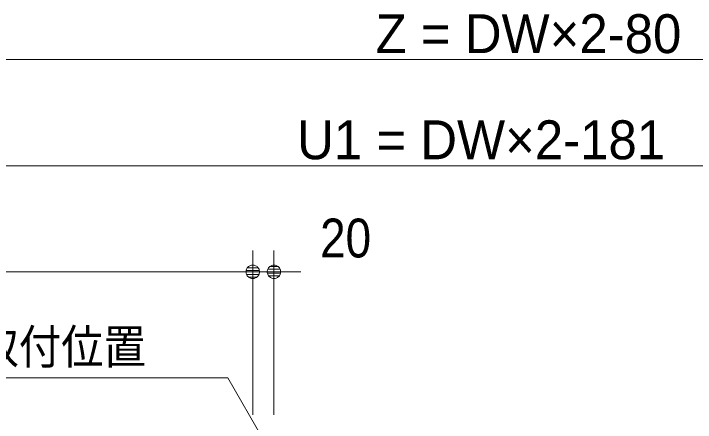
# Model space of a CAD drawing. Units: millimetres, scale not verified. Extents: x -6062 to 6062, y -3045 to 3045.
# Drawn here: x -4968 to -4325, y 358 to 743 of the extents above; entities that cross this region are included whole.
import ezdxf
from ezdxf.enums import TextEntityAlignment as Align

# ---------------------------------------------------------------- set-up
doc = ezdxf.new("R2010")
doc.units = ezdxf.units.MM
doc.header["$LTSCALE"] = 20
for name, color, linetype, lineweight in [('0-0_2寸法-3', 7, 'Continuous', 9), ('0-3_2寸法-1', 7, 'Continuous', 9), ('0-4_0', 7, 'Continuous', 9), ('0-5_2寸法-2', 7, 'Continuous', 9)]:
    doc.layers.add(name, color=color, linetype=linetype, lineweight=lineweight)
doc.styles.add('ＭＳ ゴシック', font='')
doc.styles.add('ＭＳ Ｐゴシック', font='')
doc.styles.get('ＭＳ ゴシック').set_extended_font_data('MS Gothic')
doc.styles.get('ＭＳ Ｐゴシック').set_extended_font_data('MS PGothic')

# ---------------------------------------------------------------- blocks, each defined once
blk = doc.blocks.new('_Dot')
at = {"layer": '0-4_0'}
for p, q in [((-10, 0), (-20, 0)), ((9.78, 2), (-9.78, 2)), ((7.99, 6), (-7.99, 6)), ((9.16, -3.98), (-9.16, -3.98)), ((6, -7.98), (-6, -7.98))]:
    blk.add_line(p, q, dxfattribs=at)
for points in [[(10, 0), (9.92, 1.25), (9.69, 2.49), (9.3, 3.68), (8.76, 4.82), (8.09, 5.88), (7.29, 6.85), (6.37, 7.71), (5.36, 8.44), (4.26, 9.05), (3.09, 9.51), (1.87, 9.82), (0.63, 9.98), (-0.63, 9.98), (-1.87, 9.82), (-3.09, 9.51), (-4.26, 9.05), (-5.36, 8.44), (-6.37, 7.71), (-7.29, 6.85), (-8.09, 5.88), (-8.76, 4.82), (-9.3, 3.68), (-9.69, 2.49), (-9.92, 1.25), (-10, 0), (0, 0)], [(-10, 0), (-9.92, -1.25), (-9.69, -2.49), (-9.3, -3.68), (-8.76, -4.82), (-8.09, -5.88), (-7.29, -6.85), (-6.37, -7.71), (-5.36, -8.44), (-4.26, -9.05), (-3.09, -9.51), (-1.87, -9.82), (-0.63, -9.98), (0.63, -9.98), (1.87, -9.82), (3.09, -9.51), (4.26, -9.05), (5.36, -8.44), (6.37, -7.71), (7.29, -6.85), (8.09, -5.88), (8.76, -4.82), (9.3, -3.68), (9.69, -2.49), (9.92, -1.25), (10, 0), (0, 0)]]:
    blk.add_lwpolyline(points, close=True, dxfattribs=at)

msp = doc.modelspace()

# ---------------------------------------------------------------- linework, layer by layer
at = {"layer": '0-0_2寸法-3'}
msp.add_lwpolyline([(-4732.5, 341.8), (-4766.1, 400), (-5368.03, 400)], dxfattribs=at)
at = {"layer": '0-3_2寸法-1'}
for p, q in [((-3330.21, 700), (-5624.79, 700)), ((-3431.21, 600), (-5624.79, 600)), ((-4742.5, 365.25), (-4742.5, 520)), ((-4755.21, 500), (-5624.79, 500))]:
    msp.add_line(p, q, dxfattribs=at)
at = {"layer": '0-5_2寸法-2'}
for p, q in [((-4742.5, 365.25), (-4742.5, 520)), ((-4722.5, 365.25), (-4722.5, 520)), ((-4755.21, 500), (-4767.92, 500)), ((-4742.5, 500), (-4722.5, 500)), ((-4709.79, 500), (-4697.08, 500))]:
    msp.add_line(p, q, dxfattribs=at)

# ---------------------------------------------------------------- block references
at = {"layer": '0-3_2寸法-1', "xscale": 0.6356201, "yscale": 0.6356201}
msp.add_blockref('_Dot', (-4742.5, 500), dxfattribs=at)
at = {"layer": '0-5_2寸法-2', "xscale": 0.6356201, "yscale": 0.6356201}
msp.add_blockref('_Dot', (-4742.5, 500), dxfattribs=at)
at = {"layer": '0-5_2寸法-2', "xscale": 0.6356201, "yscale": 0.6356201, "rotation": 180}
msp.add_blockref('_Dot', (-4722.5, 500), dxfattribs=at)

# ---------------------------------------------------------------- texts
at = {"layer": '0-0_2寸法-3', "style": 'ＭＳ ゴシック', "width": 0.9}
msp.add_text('スライド式受け金具取付位置', height=32.55, dxfattribs=at).set_placement((-5362.62, 403.34), align=Align.BOTTOM_LEFT)
at = {"layer": '0-3_2寸法-1', "style": 'ＭＳ Ｐゴシック'}
for s, p in [('Z = DW×2-80', (-4626.69, 695.04)), ('U1 = DW×2-181', (-4700.7, 595.04))]:
    msp.add_text(s, height=36.69, dxfattribs=at).set_placement(p, align=Align.BOTTOM_LEFT)
at = {"layer": '0-5_2寸法-2', "style": 'ＭＳ Ｐゴシック', "width": 0.9}
msp.add_text('20', height=36.66, dxfattribs=at).set_placement((-4678.98, 502.48), align=Align.BOTTOM_LEFT)

doc.saveas('drawing.dxf')
